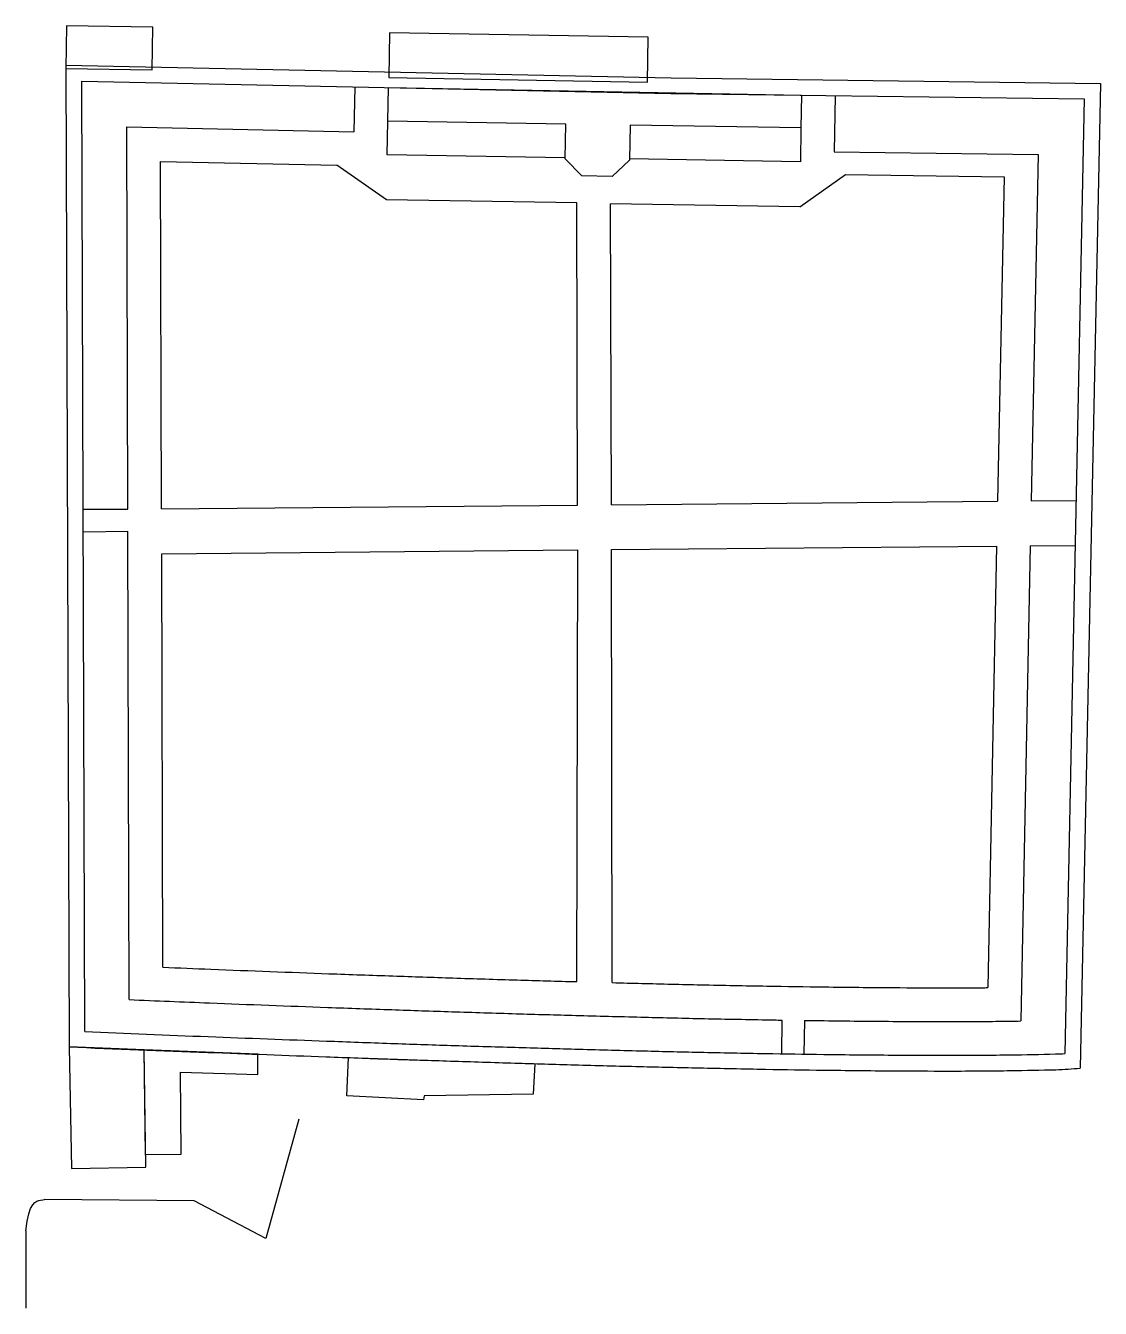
# Model space of a CAD drawing. Header units: metres. Extents: x 65 to 161, y 0 to 114.
import ezdxf

# ---------------------------------------------------------------- set-up
doc = ezdxf.new("R2010")
doc.units = ezdxf.units.M
for name, color, linetype, lineweight, true_color in [('Boundary', 1, 'Continuous', 25, 0xff0000), ('Buildings', 30, 'Continuous', 25, 0xff7f00), ('Old 1888-1913', 6, 'Continuous', 25, 0xff00ff)]:
    doc.layers.add(name, color=color, linetype=linetype, lineweight=lineweight, true_color=true_color)

msp = doc.modelspace()

# ---------------------------------------------------------------- linework, layer by layer
at = {"layer": 'Boundary'}
for p, q in [((68.62, 110.59), (68.92, 23.25)), ((68.62, 110.59), (122.45, 109.47)), ((70.32, 24.62), (70.03, 109.18)), ((70.03, 109.18), (122.42, 108.07)), ((122.45, 109.47), (160.63, 108.96)), ((160.63, 108.96), (158.83, 21.36)), ((122.43, 108.07), (159.2, 107.58)), ((159.2, 107.58), (157.46, 22.66)), ((89.34, 16.82), (86.41, 6.21)), ((80.04, 9.57), (66.73, 9.68)), ((86.41, 6.21), (80.04, 9.57)), ((65.05, 6.89), (65.05, 0))]:
    msp.add_line(p, q, dxfattribs=at)
at = {"layer": 'Boundary', "flags": 128}
for points in [[(70.32, 24.62, 0.000705), (81.29, 24.17, 0.000781), (91.81, 23.78, 0.000461), (97.51, 23.57, 0.000491), (102.86, 23.39, 0.000563), (108.58, 23.22, 0.000607), (113.89, 23.06, 0.000723), (119.7, 22.91, 0.000796), (124.98, 22.78, 0.000992), (130.86, 22.67, 0.00113), (136.03, 22.59, 0.001572), (142.14, 22.53, 0.00194), (147.09, 22.51, 0.001457), (150.12, 22.52, 0.00177), (152.61, 22.55, 0.003499), (156.63, 22.63, 0.005306), (157.46, 22.66)], [(68.93, 23.25, 0.000705), (81.25, 22.77, 0.000781), (91.76, 22.38, 0.000461), (97.47, 22.17, 0.000491), (102.82, 22, 0.000563), (108.55, 21.82, 0.000607), (113.86, 21.66, 0.000723), (119.67, 21.51, 0.000796), (124.96, 21.39, 0.000992), (130.85, 21.27, 0.00113), (136.02, 21.19, 0.001572), (142.14, 21.13, 0.00194), (147.1, 21.11, 0.001457), (150.14, 21.12, 0.00177), (152.64, 21.15, 0.003499), (156.68, 21.23, 0.009414), (158.83, 21.36)]]:
    msp.add_lwpolyline(points, format="xyb", dxfattribs=at)
at = {"layer": 'Boundary'}
msp.add_open_spline([(65.05, 6.89), (65.31, 9.47), (66.73, 9.68), (66.73, 9.68), (66.73, 9.68)], degree=3, dxfattribs=at)
at = {"layer": 'Buildings'}
for p, q in [((75.7, 13.67), (75.58, 22.99)), ((85.71, 22.6), (75.58, 22.99)), ((85.71, 20.81), (85.71, 22.6)), ((78.87, 13.72), (78.83, 21.02)), ((78.83, 21.02), (85.71, 20.81)), ((75.7, 13.67), (78.87, 13.72))]:
    msp.add_line(p, q, dxfattribs=at)
at = {"layer": 'Buildings', "flags": 128}
for points in [[(68.61, 110.3), (76.3, 110.17), (76.37, 113.97), (68.67, 114.1)], [(97.34, 109.48), (120.34, 109.08), (120.41, 113.08), (97.41, 113.48)], [(97.33, 108.6), (134.04, 107.92), (134, 105), (118.8, 105.25), (118.74, 102.15), (117.21, 100.68), (114.5, 100.74), (113.03, 102.27), (113.09, 105.34), (97.26, 105.6)], [(69.12, 12.45), (75.72, 12.56), (75.58, 22.99), (68.93, 23.25)], [(110.17, 19.04), (100.49, 18.89), (100.43, 18.55), (93.61, 18.89), (93.76, 22.3), (110.33, 21.76)]]:
    msp.add_lwpolyline(points, close=True, dxfattribs=at)
at = {"layer": 'Old 1888-1913'}
for p, q in [((94.33, 108.67), (94.24, 104.67)), ((137.04, 107.88), (136.96, 102.88)), ((74.04, 105.09), (94.24, 104.67)), ((74.14, 71.1), (74.04, 105.09)), ((97.21, 102.6), (97.26, 105.6)), ((134, 105), (133.95, 102)), ((136.96, 102.88), (155.1, 102.63)), ((77.14, 71.13), (77.05, 102.03)), ((77.05, 102.03), (92.73, 101.7)), ((97.15, 98.6), (92.73, 101.7)), ((113.04, 102.34), (97.21, 102.6)), ((133.95, 102), (118.76, 102.25)), ((155.1, 102.63), (154.48, 71.83)), ((114.5, 100.74), (114.5, 100.74)), ((133.89, 98), (137.97, 100.86)), ((137.97, 100.86), (152.06, 100.67)), ((152.06, 100.67), (151.48, 71.8)), ((114.06, 98.35), (97.15, 98.6)), ((114.14, 71.46), (114.06, 98.35)), ((117.14, 71.49), (117.06, 98.25)), ((133.89, 98), (117.06, 98.25)), ((133.89, 98), (133.89, 98)), ((74.14, 71.1), (70.16, 71.06)), ((70.16, 71.06), (74.14, 71.1)), ((77.14, 71.13), (114.14, 71.46)), ((117.14, 71.49), (151.48, 71.8)), ((154.48, 71.83), (158.47, 71.86)), ((74.14, 69.1), (70.18, 69.06)), ((74.26, 27.46), (74.14, 69.1)), ((114.06, 29.06), (114.15, 67.46)), ((117.22, 28.97), (117.15, 67.49)), ((151.4, 67.8), (150.61, 28.53)), ((154.4, 67.83), (153.55, 25.56)), ((77.26, 30.34), (77.15, 67.13)), ((132.31, 25.64), (132.26, 22.64)), ((134.31, 25.61), (134.26, 22.61))]:
    msp.add_line(p, q, dxfattribs=at)
at = {"layer": 'Old 1888-1913', "flags": 128}
for points in [[(77.15, 67.13), (114.15, 67.46)], [(117.15, 67.49), (151.4, 67.8)], [(154.4, 67.83), (158.39, 67.86)]]:
    msp.add_lwpolyline(points, dxfattribs=at)
for points in [[(77.26, 30.34, 0.000275), (81.53, 30.17, 0.000781), (92.02, 29.77, 0.000461), (97.71, 29.57, 0.000491), (103.05, 29.39, 0.000563), (108.76, 29.21, 0.000607), (114.06, 29.06)], [(117.22, 28.97, 0.000329), (119.85, 28.91, 0.000796), (125.11, 28.78, 0.000992), (130.97, 28.67, 0.00113), (136.1, 28.59, 0.001572), (142.18, 28.53, 0.00194), (147.08, 28.51, 0.001457), (150.08, 28.52, 0.000386), (150.61, 28.53)], [(74.26, 27.46, 0.000459), (81.41, 27.17, 0.000781), (91.91, 26.77, 0.000461), (97.61, 26.57, 0.000491), (102.95, 26.39, 0.000563), (108.67, 26.21, 0.000607), (113.97, 26.06, 0.000723), (119.77, 25.91, 0.000796), (125.04, 25.78, 0.000992), (130.91, 25.67, 0.000305), (132.31, 25.64)], [(134.31, 25.61, 0.000386), (136.07, 25.59, 0.001572), (142.16, 25.53, 0.00194), (147.08, 25.51, 0.001457), (150.1, 25.52, 0.00177), (152.57, 25.55, 0.000866), (153.55, 25.56)]]:
    msp.add_lwpolyline(points, format="xyb", dxfattribs=at)

doc.saveas('drawing.dxf')
